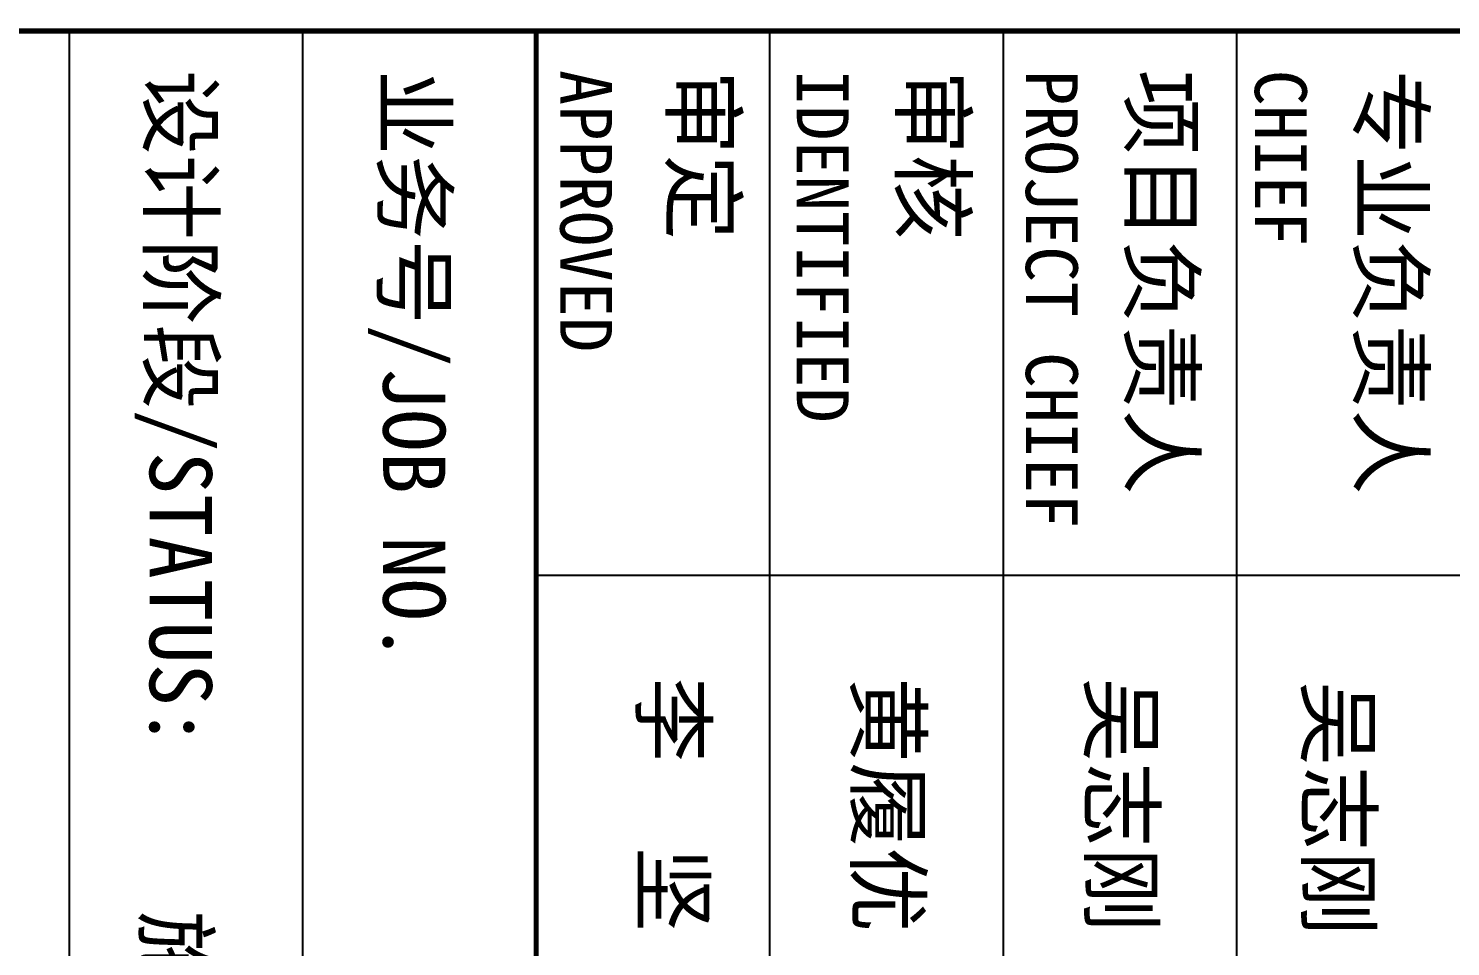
# Model space of a CAD drawing. Extents: x -737978 to 768813, y -372247 to 1140308.
# Drawn here: x -670158 to -668194, y -337528 to -336259 of the extents above; entities that cross this region are included whole.
import ezdxf

# ---------------------------------------------------------------- set-up
doc = ezdxf.new("R2010")
doc.units = 0
doc.header["$LTSCALE"] = 10
doc.header["$MEASUREMENT"] = 0
doc.layers.get('0').update_dxf_attribs({"linetype": 'CONTINUOUS'})
doc.layers.add('PUB_TITLE', color=4, linetype='CONTINUOUS')
doc.styles.add('-宋体', font='', dxfattribs={"width": 0.8})
doc.styles.get('-宋体').set_extended_font_data('SimSun')

# ---------------------------------------------------------------- blocks, each defined once
blk = doc.blocks.new('TQ1')
at = {"layer": 'PUB_TITLE'}
for p, q in [((-49854.8, -403754.8), (-43854.8, -403754.8)), ((-49854.8, -404654.8), (-43854.8, -404654.8)), ((-49854.8, -405554.8), (-43854.8, -405554.8)), ((-49854.8, -407354.8), (-43854.8, -407354.8)), ((-49854.8, -408254.8), (-43854.8, -408254.8))]:
    blk.add_line(p, q, dxfattribs=at)
at = {"layer": 'PUB_TITLE', "const_width": 20}
for points in [[(-49854.8, -378413.9), (-49854.8, -418454.8)], [(-49854.8, -406454.8), (-43854.8, -406454.8)]]:
    blk.add_lwpolyline(points, dxfattribs=at)
at = {"layer": 'PUB_TITLE'}
blk.add_lwpolyline([(-47754.8, -401054.8), (-47754.8, -406454.8)], dxfattribs=at)
at = {"layer": 'PUB_TITLE', "style": '-宋体'}
for s, height, p in [('专业负责人', 240, (-49704.8, -403280.3)), ('吴志刚', 240, (-47348.2, -403481.5)), ('CHIEF', 200, (-49704.8, -403684)), ('项目负责人', 240, (-49704.8, -404163.3)), ('PROJECT CHIEF', 200, (-49704.8, -404566.9)), ('审核', 240, (-49704.8, -405046.2)), ('IDENTIFIED', 200, (-49704.8, -405449.9)), ('审定', 240, (-49704.8, -405931.5)), ('李  坚', 240, (-47362.3, -406047.1)), ('APPROVED', 200, (-49704.8, -406362)), ('业务号/JOB NO.', 240, (-49704.8, -407044.5)), ('设计阶段/STATUS:', 240, (-49704.8, -407944.5)), ('施工图', 240, (-46462.9, -407963.2))]:
    blk.add_text(s, height=height, dxfattribs=at).set_placement(p)
at = {"layer": 'PUB_TITLE', "style": '-宋体', "width": 1.000002}
for s, p in [('吴志刚', (-47362.2, -404318.2)), ('黄履优', (-47362.2, -405218.2))]:
    blk.add_text(s, height=240, dxfattribs=at).set_placement(p)

msp = doc.modelspace()

# ---------------------------------------------------------------- block references
at = {"xscale": 0.3583835528172438, "yscale": 0.3583835528172438, "zscale": 0.3583835528172438, "rotation": 270}
msp.add_blockref('TQ1', (-523790.3, -354129.5), dxfattribs=at)

doc.saveas('drawing.dxf')
